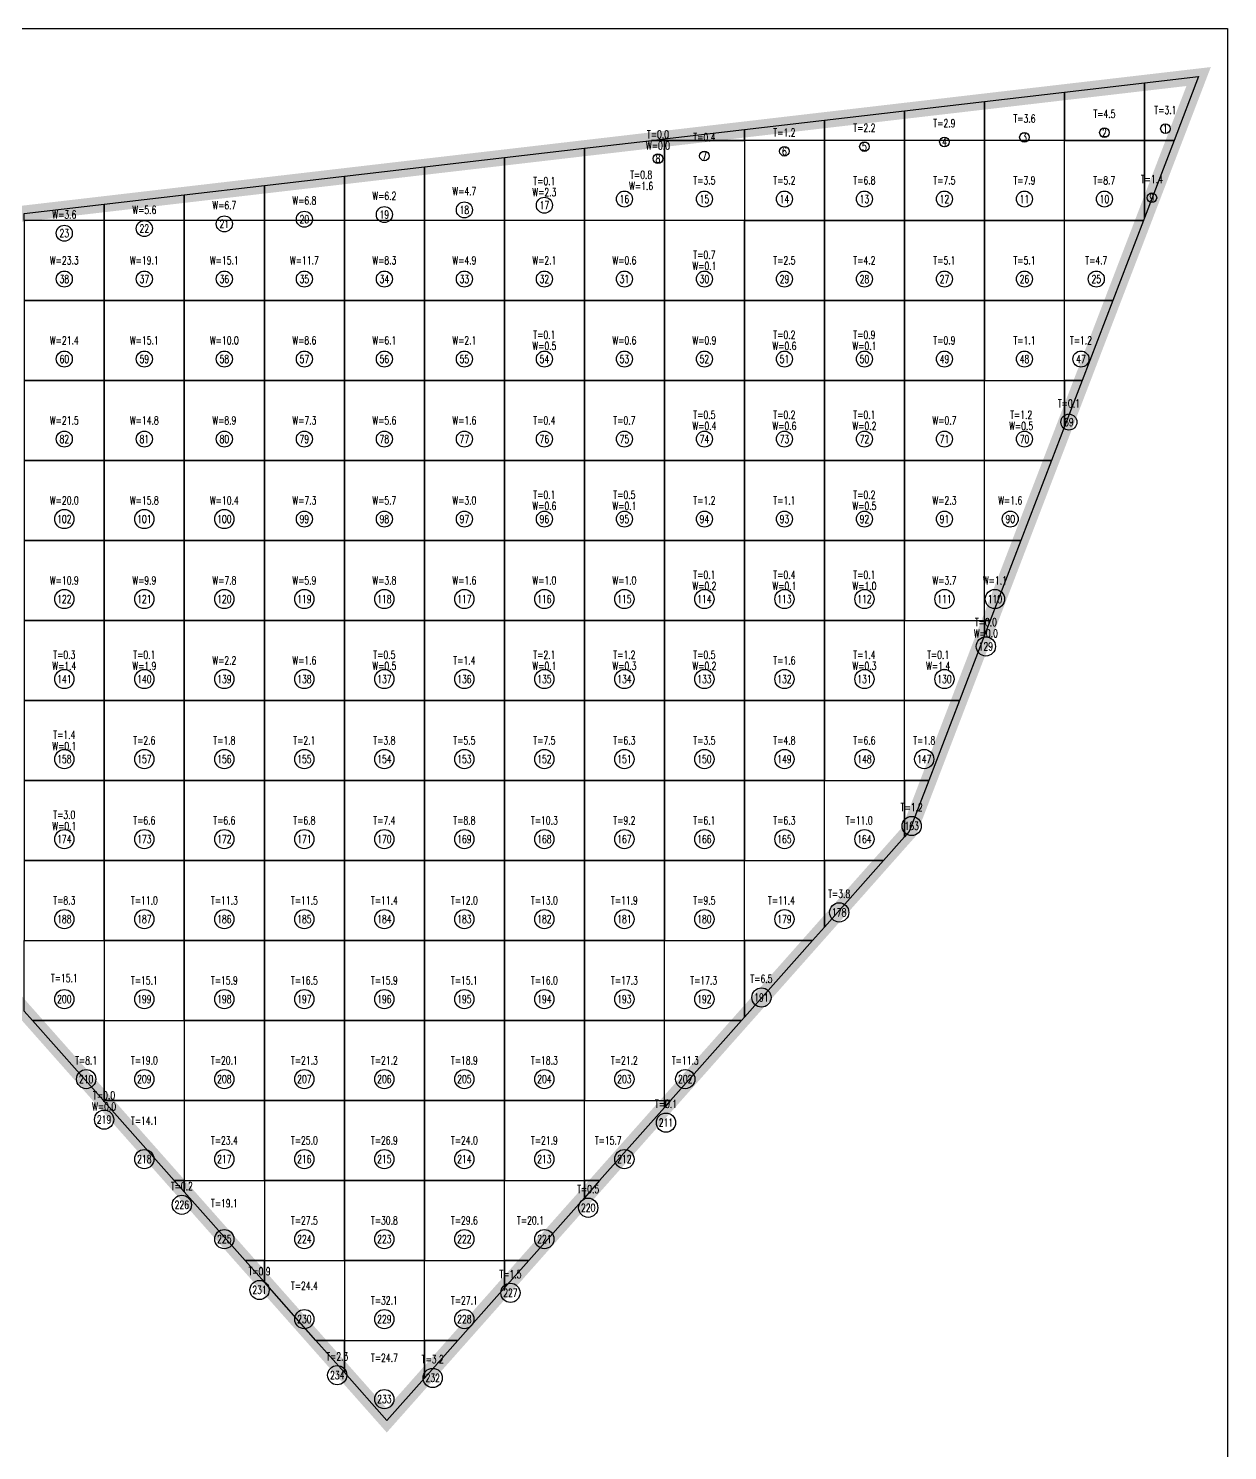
# Model space of a CAD drawing. Extents: x 4283 to 40403, y 1134 to 1764.
# Drawn here: x 16170.2 to 16253.5, y 1575.3 to 1674.1 of the extents above; entities that cross this region are included whole.
import ezdxf
from ezdxf.enums import TextEntityAlignment as Align

# ---------------------------------------------------------------- set-up
doc = ezdxf.new("R2010")
doc.units = 0
for name, color, linetype in [('tdz_18-1方格网', 2, 'Continuous'), ('tdz_18-1方格网计算', 7, 'Continuous'), ('tdz_土方计算图', 7, 'Continuous'), ('tdz_格田', 6, 'Continuous')]:
    doc.layers.add(name, color=color, linetype=linetype)
doc.styles.add('GLandNum', font='txt_____.ttf', dxfattribs={"width": 0.7, "height": 0.5})

msp = doc.modelspace()

# ---------------------------------------------------------------- linework, layer by layer
at = {"layer": 'tdz_18-1方格网', "linetype": 'Continuous'}
for points in [[(16247.691, 1670.313, 3776.831), (16247.691, 1666.322, 3776.729), (16242.135, 1666.322, 3776.999), (16242.135, 1669.665, 3777.074)], [(16249.753, 1666.322, 3776.667), (16247.691, 1666.322, 3776.729), (16247.691, 1670.313, 3776.831), (16251.451, 1670.752, 3776.667)], [(16236.58, 1669.018, 3777.318), (16236.58, 1666.322, 3777.329), (16231.024, 1666.322, 3777.584), (16231.024, 1668.37, 3777.561)], [(16242.135, 1669.665, 3777.074), (16242.135, 1666.322, 3776.999), (16236.58, 1666.322, 3777.329), (16236.58, 1669.018, 3777.318)], [(16231.024, 1668.37, 3777.561), (16231.024, 1666.322, 3777.584), (16225.469, 1666.322, 3777.852), (16225.469, 1667.722, 3777.834)], [(16219.913, 1667.074, 3778.193), (16219.913, 1666.322, 3778.203), (16214.358, 1666.322, 3778.554), (16214.358, 1666.426, 3778.553)], [(16225.469, 1667.722, 3777.834), (16225.469, 1666.322, 3777.852), (16219.913, 1666.322, 3778.203), (16219.913, 1667.074, 3778.193)], [(16213.466, 1666.322, 3778.611), (16214.358, 1666.322, 3778.554), (16214.358, 1660.766, 3778.6), (16208.802, 1660.766, 3778.974), (16208.802, 1665.778, 3778.912)], [(16214.358, 1666.426, 3778.553), (16214.358, 1666.322, 3778.554), (16213.466, 1666.322, 3778.611)], [(16214.358, 1660.766, 3778.6), (16214.358, 1666.322, 3778.554), (16219.913, 1666.322, 3778.203), (16219.913, 1660.766, 3778.232)], [(16219.913, 1666.322, 3778.203), (16219.913, 1660.766, 3778.232), (16225.469, 1660.766, 3777.892), (16225.469, 1666.322, 3777.852)], [(16225.469, 1666.322, 3777.852), (16225.469, 1660.766, 3777.892), (16231.024, 1660.766, 3777.481), (16231.024, 1666.322, 3777.584)], [(16231.024, 1666.322, 3777.584), (16231.024, 1660.766, 3777.481), (16236.58, 1660.766, 3777.196), (16236.58, 1666.322, 3777.329)], [(16236.58, 1666.322, 3777.329), (16236.58, 1660.766, 3777.196), (16242.135, 1660.766, 3776.902), (16242.135, 1666.322, 3776.999)], [(16247.622, 1660.766, 3776.667), (16242.135, 1660.766, 3776.902), (16242.135, 1666.322, 3776.999), (16247.691, 1666.322, 3776.729), (16247.691, 1660.945, 3776.667)], [(16247.691, 1666.322, 3776.729), (16249.753, 1666.322, 3776.667), (16247.691, 1660.945, 3776.667)], [(16203.247, 1665.13, 3779.371), (16203.247, 1660.766, 3779.384), (16197.691, 1660.766, 3779.819), (16197.691, 1664.482, 3779.807)], [(16208.802, 1665.778, 3778.912), (16208.802, 1660.766, 3778.974), (16203.247, 1660.766, 3779.384), (16203.247, 1665.13, 3779.371)], [(16197.691, 1664.482, 3779.807), (16197.691, 1660.766, 3779.819), (16192.135, 1660.766, 3780.252), (16192.135, 1663.834, 3780.242)], [(16186.58, 1663.186, 3780.678), (16186.58, 1660.766, 3780.686), (16181.024, 1660.766, 3781.136), (16181.024, 1662.539, 3781.148)], [(16192.135, 1663.834, 3780.242), (16192.135, 1660.766, 3780.252), (16186.58, 1660.766, 3780.686), (16186.58, 1663.186, 3780.678)], [(16181.024, 1662.539, 3781.148), (16181.024, 1660.766, 3781.136), (16175.469, 1660.766, 3781.576), (16175.469, 1661.891, 3781.583)], [(16175.469, 1661.891, 3781.583), (16175.469, 1660.766, 3781.576), (16169.913, 1660.766, 3782.016), (16169.913, 1661.243, 3782.019)], [(16169.913, 1660.766, 3782.016), (16169.913, 1655.211, 3781.803), (16175.469, 1655.211, 3781.348), (16175.469, 1660.766, 3781.576)], [(16175.469, 1660.766, 3781.576), (16175.469, 1655.211, 3781.348), (16181.024, 1655.211, 3780.833), (16181.024, 1660.766, 3781.136)], [(16181.024, 1660.766, 3781.136), (16181.024, 1655.211, 3780.833), (16186.58, 1655.211, 3780.428), (16186.58, 1660.766, 3780.686)], [(16186.58, 1660.766, 3780.686), (16186.58, 1655.211, 3780.428), (16192.135, 1655.211, 3780.02), (16192.135, 1660.766, 3780.252)], [(16192.135, 1660.766, 3780.252), (16192.135, 1655.211, 3780.02), (16197.691, 1655.211, 3779.596), (16197.691, 1660.766, 3779.819)], [(16197.691, 1660.766, 3779.819), (16197.691, 1655.211, 3779.596), (16203.247, 1655.211, 3779.183), (16203.247, 1660.766, 3779.384)], [(16203.247, 1660.766, 3779.384), (16203.247, 1655.211, 3779.183), (16208.802, 1655.211, 3778.86), (16208.802, 1660.766, 3778.974)], [(16208.802, 1660.766, 3778.974), (16208.802, 1655.211, 3778.86), (16214.358, 1655.211, 3778.604), (16214.358, 1660.766, 3778.6)], [(16214.358, 1660.766, 3778.6), (16214.358, 1655.211, 3778.604), (16219.913, 1655.211, 3778.259), (16219.913, 1660.766, 3778.232)], [(16219.913, 1660.766, 3778.232), (16219.913, 1655.211, 3778.259), (16225.469, 1655.211, 3777.918), (16225.469, 1660.766, 3777.892)], [(16225.469, 1660.766, 3777.892), (16225.469, 1655.211, 3777.918), (16231.024, 1655.211, 3777.604), (16231.024, 1660.766, 3777.481)], [(16231.024, 1660.766, 3777.481), (16231.024, 1655.211, 3777.604), (16236.58, 1655.211, 3777.368), (16236.58, 1660.766, 3777.196)], [(16236.58, 1660.766, 3777.196), (16236.58, 1655.211, 3777.368), (16242.135, 1655.211, 3777.092), (16242.135, 1660.766, 3776.902)], [(16242.135, 1660.766, 3776.902), (16247.622, 1660.766, 3776.667), (16245.492, 1655.211, 3776.772), (16242.135, 1655.211, 3777.092)], [(16169.913, 1655.211, 3781.803), (16169.913, 1649.655, 3781.65), (16175.469, 1649.655, 3781.223), (16175.469, 1655.211, 3781.348)], [(16175.469, 1655.211, 3781.348), (16175.469, 1649.655, 3781.223), (16181.024, 1649.655, 3780.41), (16181.024, 1655.211, 3780.833)], [(16181.024, 1655.211, 3780.833), (16181.024, 1649.655, 3780.41), (16186.58, 1649.655, 3780.144), (16186.58, 1655.211, 3780.428)], [(16186.58, 1655.211, 3780.428), (16186.58, 1649.655, 3780.144), (16192.135, 1649.655, 3779.877), (16192.135, 1655.211, 3780.02)], [(16192.135, 1655.211, 3780.02), (16192.135, 1649.655, 3779.877), (16197.691, 1649.655, 3779.437), (16197.691, 1655.211, 3779.596)], [(16197.691, 1655.211, 3779.596), (16197.691, 1649.655, 3779.437), (16203.247, 1649.655, 3778.973), (16203.247, 1655.211, 3779.183)], [(16203.247, 1655.211, 3779.183), (16203.247, 1649.655, 3778.973), (16208.802, 1649.655, 3778.71), (16208.802, 1655.211, 3778.86)], [(16208.802, 1655.211, 3778.86), (16208.802, 1649.655, 3778.71), (16214.358, 1649.655, 3778.498), (16214.358, 1655.211, 3778.604)], [(16214.358, 1655.211, 3778.604), (16214.358, 1649.655, 3778.498), (16219.913, 1649.655, 3778.286), (16219.913, 1655.211, 3778.259)], [(16219.913, 1655.211, 3778.259), (16219.913, 1649.655, 3778.286), (16225.469, 1649.655, 3777.966), (16225.469, 1655.211, 3777.918)], [(16225.469, 1655.211, 3777.918), (16225.469, 1649.655, 3777.966), (16231.024, 1649.655, 3777.617), (16231.024, 1655.211, 3777.604)], [(16231.024, 1655.211, 3777.604), (16231.024, 1649.655, 3777.617), (16236.58, 1649.655, 3777.394), (16236.58, 1655.211, 3777.368)], [(16236.58, 1655.211, 3777.368), (16236.58, 1649.655, 3777.394), (16242.135, 1649.655, 3777.003), (16242.135, 1655.211, 3777.092)], [(16242.135, 1655.211, 3777.092), (16245.492, 1655.211, 3776.772), (16243.362, 1649.655, 3776.908), (16242.135, 1649.655, 3777.003)], [(16169.913, 1649.655, 3781.65), (16169.913, 1644.1, 3781.668), (16175.469, 1644.1, 3781.137), (16175.469, 1649.655, 3781.223)], [(16175.469, 1649.655, 3781.223), (16175.469, 1644.1, 3781.137), (16181.024, 1644.1, 3780.61), (16181.024, 1649.655, 3780.41)], [(16181.024, 1649.655, 3780.41), (16181.024, 1644.1, 3780.61), (16186.58, 1644.1, 3780.087), (16186.58, 1649.655, 3780.144)], [(16186.58, 1649.655, 3780.144), (16186.58, 1644.1, 3780.087), (16192.135, 1644.1, 3779.752), (16192.135, 1649.655, 3779.877)], [(16192.135, 1649.655, 3779.877), (16192.135, 1644.1, 3779.752), (16197.691, 1644.1, 3779.401), (16197.691, 1649.655, 3779.437)], [(16197.691, 1649.655, 3779.437), (16197.691, 1644.1, 3779.401), (16203.247, 1644.1, 3778.922), (16203.247, 1649.655, 3778.973)], [(16203.247, 1649.655, 3778.973), (16203.247, 1644.1, 3778.922), (16208.802, 1644.1, 3778.586), (16208.802, 1649.655, 3778.71)], [(16208.802, 1649.655, 3778.71), (16208.802, 1644.1, 3778.586), (16214.358, 1644.1, 3778.263), (16214.358, 1649.655, 3778.498)], [(16214.358, 1649.655, 3778.498), (16214.358, 1644.1, 3778.263), (16219.913, 1644.1, 3778.022), (16219.913, 1649.655, 3778.286)], [(16219.913, 1649.655, 3778.286), (16219.913, 1644.1, 3778.022), (16225.469, 1644.1, 3777.797), (16225.469, 1649.655, 3777.966)], [(16225.469, 1649.655, 3777.966), (16225.469, 1644.1, 3777.797), (16231.024, 1644.1, 3777.579), (16231.024, 1649.655, 3777.617)], [(16231.024, 1649.655, 3777.617), (16231.024, 1644.1, 3777.579), (16236.58, 1644.1, 3777.371), (16236.58, 1649.655, 3777.394)], [(16241.231, 1644.1, 3777.042), (16236.58, 1644.1, 3777.371), (16236.58, 1649.655, 3777.394), (16242.135, 1649.655, 3777.003), (16242.135, 1646.458, 3776.984)], [(16242.135, 1649.655, 3777.003), (16243.362, 1649.655, 3776.908), (16242.135, 1646.458, 3776.984)], [(16169.913, 1644.1, 3781.668), (16169.913, 1638.544, 3781.252), (16175.469, 1638.544, 3780.981), (16175.469, 1644.1, 3781.137)], [(16175.469, 1644.1, 3781.137), (16175.469, 1638.544, 3780.981), (16181.024, 1638.544, 3780.46), (16181.024, 1644.1, 3780.61)], [(16181.024, 1644.1, 3780.61), (16181.024, 1638.544, 3780.46), (16186.58, 1638.544, 3779.982), (16186.58, 1644.1, 3780.087)], [(16186.58, 1644.1, 3780.087), (16186.58, 1638.544, 3779.982), (16192.135, 1638.544, 3779.666), (16192.135, 1644.1, 3779.752)], [(16192.135, 1644.1, 3779.752), (16192.135, 1638.544, 3779.666), (16197.691, 1638.544, 3779.3), (16197.691, 1644.1, 3779.401)], [(16197.691, 1644.1, 3779.401), (16197.691, 1638.544, 3779.3), (16203.247, 1638.544, 3778.926), (16203.247, 1644.1, 3778.922)], [(16203.247, 1644.1, 3778.922), (16203.247, 1638.544, 3778.926), (16208.802, 1638.544, 3778.591), (16208.802, 1644.1, 3778.586)], [(16208.802, 1644.1, 3778.586), (16208.802, 1638.544, 3778.591), (16214.358, 1638.544, 3778.271), (16214.358, 1644.1, 3778.263)], [(16214.358, 1644.1, 3778.263), (16214.358, 1638.544, 3778.271), (16219.913, 1638.544, 3777.953), (16219.913, 1644.1, 3778.022)], [(16219.913, 1644.1, 3778.022), (16219.913, 1638.544, 3777.953), (16225.469, 1638.544, 3777.661), (16225.469, 1644.1, 3777.797)], [(16225.469, 1644.1, 3777.797), (16225.469, 1638.544, 3777.661), (16231.024, 1638.544, 3777.556), (16231.024, 1644.1, 3777.579)], [(16231.024, 1644.1, 3777.579), (16231.024, 1638.544, 3777.556), (16236.58, 1638.544, 3777.349), (16236.58, 1644.1, 3777.371)], [(16236.58, 1644.1, 3777.371), (16241.231, 1644.1, 3777.042), (16239.101, 1638.544, 3777.177), (16236.58, 1638.544, 3777.349)], [(16169.913, 1638.544, 3781.252), (16169.913, 1632.989, 3780.533), (16175.469, 1632.989, 3780.279), (16175.469, 1638.544, 3780.981)], [(16175.469, 1638.544, 3780.981), (16175.469, 1632.989, 3780.279), (16181.024, 1632.989, 3780.047), (16181.024, 1638.544, 3780.46)], [(16181.024, 1638.544, 3780.46), (16181.024, 1632.989, 3780.047), (16186.58, 1632.989, 3779.814), (16186.58, 1638.544, 3779.982)], [(16186.58, 1638.544, 3779.982), (16186.58, 1632.989, 3779.814), (16192.135, 1632.989, 3779.407), (16192.135, 1638.544, 3779.666)], [(16192.135, 1638.544, 3779.666), (16192.135, 1632.989, 3779.407), (16197.691, 1632.989, 3779.041), (16197.691, 1638.544, 3779.3)], [(16197.691, 1638.544, 3779.3), (16197.691, 1632.989, 3779.041), (16203.247, 1632.989, 3778.714), (16203.247, 1638.544, 3778.926)], [(16203.247, 1638.544, 3778.926), (16203.247, 1632.989, 3778.714), (16208.802, 1632.989, 3778.53), (16208.802, 1638.544, 3778.591)], [(16208.802, 1638.544, 3778.591), (16208.802, 1632.989, 3778.53), (16214.358, 1632.989, 3778.231), (16214.358, 1638.544, 3778.271)], [(16214.358, 1638.544, 3778.271), (16214.358, 1632.989, 3778.231), (16219.913, 1632.989, 3777.932), (16219.913, 1638.544, 3777.953)], [(16219.913, 1638.544, 3777.953), (16219.913, 1632.989, 3777.932), (16225.469, 1632.989, 3777.644), (16225.469, 1638.544, 3777.661)], [(16225.469, 1638.544, 3777.661), (16225.469, 1632.989, 3777.644), (16231.024, 1632.989, 3777.506), (16231.024, 1638.544, 3777.556)], [(16231.024, 1638.544, 3777.556), (16231.024, 1632.989, 3777.506), (16236.58, 1632.989, 3777.314), (16236.58, 1638.544, 3777.349)], [(16236.58, 1638.544, 3777.349), (16239.101, 1638.544, 3777.177), (16236.97, 1632.989, 3777.312), (16236.58, 1632.989, 3777.314)], [(16169.913, 1632.989, 3780.533), (16169.913, 1627.433, 3780.172), (16175.469, 1627.433, 3779.941), (16175.469, 1632.989, 3780.279)], [(16175.469, 1632.989, 3780.279), (16175.469, 1627.433, 3779.941), (16181.024, 1627.433, 3779.704), (16181.024, 1632.989, 3780.047)], [(16181.024, 1632.989, 3780.047), (16181.024, 1627.433, 3779.704), (16186.58, 1627.433, 3779.463), (16186.58, 1632.989, 3779.814)], [(16186.58, 1632.989, 3779.814), (16186.58, 1627.433, 3779.463), (16192.135, 1627.433, 3779.128), (16192.135, 1632.989, 3779.407)], [(16192.135, 1632.989, 3779.407), (16192.135, 1627.433, 3779.128), (16197.691, 1627.433, 3778.778), (16197.691, 1632.989, 3779.041)], [(16197.691, 1632.989, 3779.041), (16197.691, 1627.433, 3778.778), (16203.247, 1627.433, 3778.418), (16203.247, 1632.989, 3778.714)], [(16203.247, 1632.989, 3778.714), (16203.247, 1627.433, 3778.418), (16208.802, 1627.433, 3778.077), (16208.802, 1632.989, 3778.53)], [(16208.802, 1632.989, 3778.53), (16208.802, 1627.433, 3778.077), (16214.358, 1627.433, 3778.032), (16214.358, 1632.989, 3778.231)], [(16214.358, 1632.989, 3778.231), (16214.358, 1627.433, 3778.032), (16219.913, 1627.433, 3777.714), (16219.913, 1632.989, 3777.932)], [(16219.913, 1632.989, 3777.932), (16219.913, 1627.433, 3777.714), (16225.469, 1627.433, 3777.314), (16225.469, 1632.989, 3777.644)], [(16225.469, 1632.989, 3777.644), (16225.469, 1627.433, 3777.314), (16231.024, 1627.433, 3777.143), (16231.024, 1632.989, 3777.506)], [(16234.84, 1627.433, 3777.151), (16231.024, 1627.433, 3777.143), (16231.024, 1632.989, 3777.506), (16236.58, 1632.989, 3777.314), (16236.58, 1631.97, 3777.337)], [(16236.58, 1632.989, 3777.314), (16236.97, 1632.989, 3777.312), (16236.58, 1631.97, 3777.337)], [(16169.913, 1627.433, 3780.172), (16169.913, 1621.877, 3780.289), (16175.469, 1621.877, 3779.72), (16175.469, 1627.433, 3779.941)], [(16175.469, 1627.433, 3779.941), (16175.469, 1621.877, 3779.72), (16181.024, 1621.877, 3779.449), (16181.024, 1627.433, 3779.704)], [(16181.024, 1627.433, 3779.704), (16181.024, 1621.877, 3779.449), (16186.58, 1621.877, 3779.174), (16186.58, 1627.433, 3779.463)], [(16186.58, 1627.433, 3779.463), (16186.58, 1621.877, 3779.174), (16192.135, 1621.877, 3778.863), (16192.135, 1627.433, 3779.128)], [(16192.135, 1627.433, 3779.128), (16192.135, 1621.877, 3778.863), (16197.691, 1621.877, 3778.542), (16197.691, 1627.433, 3778.778)], [(16197.691, 1627.433, 3778.778), (16197.691, 1621.877, 3778.542), (16203.247, 1621.877, 3778.173), (16203.247, 1627.433, 3778.418)], [(16203.247, 1627.433, 3778.418), (16203.247, 1621.877, 3778.173), (16208.802, 1621.877, 3777.804), (16208.802, 1627.433, 3778.077)], [(16208.802, 1627.433, 3778.077), (16208.802, 1621.877, 3777.804), (16214.358, 1621.877, 3777.681), (16214.358, 1627.433, 3778.032)], [(16214.358, 1627.433, 3778.032), (16214.358, 1621.877, 3777.681), (16219.913, 1621.877, 3777.553), (16219.913, 1627.433, 3777.714)], [(16219.913, 1627.433, 3777.714), (16219.913, 1621.877, 3777.553), (16225.469, 1621.877, 3777.082), (16225.469, 1627.433, 3777.314)], [(16225.469, 1627.433, 3777.314), (16225.469, 1621.877, 3777.082), (16231.024, 1621.877, 3776.714), (16231.024, 1627.433, 3777.143)], [(16231.024, 1627.433, 3777.143), (16234.84, 1627.433, 3777.151), (16232.71, 1621.877, 3776.794), (16231.024, 1621.877, 3776.714)], [(16169.913, 1621.877, 3780.289), (16169.913, 1616.322, 3779.943), (16175.469, 1616.322, 3779.42), (16175.469, 1621.877, 3779.72)], [(16175.469, 1621.877, 3779.72), (16175.469, 1616.322, 3779.42), (16181.024, 1616.322, 3779.143), (16181.024, 1621.877, 3779.449)], [(16181.024, 1621.877, 3779.449), (16181.024, 1616.322, 3779.143), (16186.58, 1616.322, 3778.871), (16186.58, 1621.877, 3779.174)], [(16186.58, 1621.877, 3779.174), (16186.58, 1616.322, 3778.871), (16192.135, 1616.322, 3778.599), (16192.135, 1621.877, 3778.863)], [(16192.135, 1621.877, 3778.863), (16192.135, 1616.322, 3778.599), (16197.691, 1616.322, 3778.306), (16197.691, 1621.877, 3778.542)], [(16197.691, 1621.877, 3778.542), (16197.691, 1616.322, 3778.306), (16203.247, 1616.322, 3777.939), (16203.247, 1621.877, 3778.173)], [(16203.247, 1621.877, 3778.173), (16203.247, 1616.322, 3777.939), (16208.802, 1616.322, 3777.689), (16208.802, 1621.877, 3777.804)], [(16208.802, 1621.877, 3777.804), (16208.802, 1616.322, 3777.689), (16214.358, 1616.322, 3777.53), (16214.358, 1621.877, 3777.681)], [(16214.358, 1621.877, 3777.681), (16214.358, 1616.322, 3777.53), (16219.913, 1616.322, 3777.396), (16219.913, 1621.877, 3777.553)], [(16219.913, 1621.877, 3777.553), (16219.913, 1616.322, 3777.396), (16225.469, 1616.322, 3776.993), (16225.469, 1621.877, 3777.082)], [(16229.572, 1616.322, 3776.567), (16225.469, 1616.322, 3776.993), (16225.469, 1621.877, 3777.082), (16231.024, 1621.877, 3776.714), (16231.024, 1617.959, 3776.567)], [(16231.024, 1621.877, 3776.714), (16232.71, 1621.877, 3776.794), (16231.347, 1618.323, 3776.567), (16231.024, 1617.959, 3776.567)], [(16169.913, 1616.322, 3779.943), (16169.913, 1610.766, 3779.633), (16175.469, 1610.766, 3779.158), (16175.469, 1616.322, 3779.42)], [(16175.469, 1616.322, 3779.42), (16175.469, 1610.766, 3779.158), (16181.024, 1610.766, 3778.854), (16181.024, 1616.322, 3779.143)], [(16181.024, 1616.322, 3779.143), (16181.024, 1610.766, 3778.854), (16186.58, 1610.766, 3778.553), (16186.58, 1616.322, 3778.871)], [(16186.58, 1616.322, 3778.871), (16186.58, 1610.766, 3778.553), (16192.135, 1610.766, 3778.271), (16192.135, 1616.322, 3778.599)], [(16192.135, 1616.322, 3778.599), (16192.135, 1610.766, 3778.271), (16197.691, 1610.766, 3778.044), (16197.691, 1616.322, 3778.306)], [(16197.691, 1616.322, 3778.306), (16197.691, 1610.766, 3778.044), (16203.247, 1610.766, 3777.723), (16203.247, 1616.322, 3777.939)], [(16203.247, 1616.322, 3777.939), (16203.247, 1610.766, 3777.723), (16208.802, 1610.766, 3777.397), (16208.802, 1616.322, 3777.689)], [(16208.802, 1616.322, 3777.689), (16208.802, 1610.766, 3777.397), (16214.358, 1610.766, 3777.229), (16214.358, 1616.322, 3777.53)], [(16214.358, 1616.322, 3777.53), (16214.358, 1610.766, 3777.229), (16219.913, 1610.766, 3777.026), (16219.913, 1616.322, 3777.396)], [(16224.645, 1610.766, 3776.567), (16219.913, 1610.766, 3777.026), (16219.913, 1616.322, 3777.396), (16225.469, 1616.322, 3776.993), (16225.469, 1611.695, 3776.567)], [(16225.469, 1616.322, 3776.993), (16229.572, 1616.322, 3776.567), (16225.469, 1611.695, 3776.567)], [(16169.913, 1605.86, 3779.24), (16169.913, 1610.766, 3779.633), (16175.469, 1610.766, 3779.158), (16175.469, 1605.211, 3778.883), (16170.488, 1605.211, 3779.169)], [(16175.469, 1610.766, 3779.158), (16175.469, 1605.211, 3778.883), (16181.024, 1605.211, 3778.589), (16181.024, 1610.766, 3778.854)], [(16181.024, 1610.766, 3778.854), (16181.024, 1605.211, 3778.589), (16186.58, 1605.211, 3778.246), (16186.58, 1610.766, 3778.553)], [(16186.58, 1610.766, 3778.553), (16186.58, 1605.211, 3778.246), (16192.135, 1605.211, 3777.96), (16192.135, 1610.766, 3778.271)], [(16192.135, 1610.766, 3778.271), (16192.135, 1605.211, 3777.96), (16197.691, 1605.211, 3777.769), (16197.691, 1610.766, 3778.044)], [(16197.691, 1610.766, 3778.044), (16197.691, 1605.211, 3777.769), (16203.247, 1605.211, 3777.566), (16203.247, 1610.766, 3777.723)], [(16203.247, 1610.766, 3777.723), (16203.247, 1605.211, 3777.566), (16208.802, 1605.211, 3777.164), (16208.802, 1610.766, 3777.397)], [(16208.802, 1610.766, 3777.397), (16208.802, 1605.211, 3777.164), (16214.358, 1605.211, 3776.737), (16214.358, 1610.766, 3777.229)], [(16219.718, 1605.211, 3776.567), (16214.358, 1605.211, 3776.737), (16214.358, 1610.766, 3777.229), (16219.913, 1610.766, 3777.026), (16219.913, 1605.431, 3776.567)], [(16219.913, 1610.766, 3777.026), (16224.645, 1610.766, 3776.567), (16219.913, 1605.431, 3776.567)], [(16170.488, 1605.211, 3779.169), (16175.469, 1605.211, 3778.883), (16175.469, 1599.655, 3778.614), (16175.407, 1599.655, 3778.617)], [(16175.469, 1599.655, 3778.614), (16175.469, 1605.211, 3778.883), (16181.024, 1605.211, 3778.589), (16181.024, 1599.655, 3778.323)], [(16181.024, 1605.211, 3778.589), (16181.024, 1599.655, 3778.323), (16186.58, 1599.655, 3777.961), (16186.58, 1605.211, 3778.246)], [(16186.58, 1605.211, 3778.246), (16186.58, 1599.655, 3777.961), (16192.135, 1599.655, 3777.654), (16192.135, 1605.211, 3777.96)], [(16192.135, 1605.211, 3777.96), (16192.135, 1599.655, 3777.654), (16197.691, 1599.655, 3777.352), (16197.691, 1605.211, 3777.769)], [(16197.691, 1605.211, 3777.769), (16197.691, 1599.655, 3777.352), (16203.247, 1599.655, 3777.369), (16203.247, 1605.211, 3777.566)], [(16203.247, 1605.211, 3777.566), (16203.247, 1599.655, 3777.369), (16208.802, 1599.655, 3776.972), (16208.802, 1605.211, 3777.164)], [(16208.802, 1605.211, 3777.164), (16208.802, 1599.655, 3776.972), (16214.358, 1599.655, 3776.58), (16214.358, 1605.211, 3776.737)], [(16214.358, 1605.211, 3776.737), (16219.718, 1605.211, 3776.567), (16214.79, 1599.655, 3776.579), (16214.358, 1599.655, 3776.58)], [(16175.407, 1599.655, 3778.617), (16175.469, 1599.655, 3778.614), (16175.469, 1599.585, 3778.611)], [(16175.469, 1599.585, 3778.611), (16175.469, 1599.655, 3778.614), (16181.024, 1599.655, 3778.323), (16181.024, 1594.1, 3778.101), (16180.325, 1594.1, 3778.13)], [(16181.024, 1599.655, 3778.323), (16181.024, 1594.1, 3778.101), (16186.58, 1594.1, 3777.773), (16186.58, 1599.655, 3777.961)], [(16186.58, 1599.655, 3777.961), (16186.58, 1594.1, 3777.773), (16192.135, 1594.1, 3777.393), (16192.135, 1599.655, 3777.654)], [(16192.135, 1599.655, 3777.654), (16192.135, 1594.1, 3777.393), (16197.691, 1594.1, 3776.944), (16197.691, 1599.655, 3777.352)], [(16197.691, 1599.655, 3777.352), (16197.691, 1594.1, 3776.944), (16203.247, 1594.1, 3777.106), (16203.247, 1599.655, 3777.369)], [(16203.247, 1599.655, 3777.369), (16203.247, 1594.1, 3777.106), (16208.802, 1594.1, 3776.602), (16208.802, 1599.655, 3776.972)], [(16209.863, 1594.1, 3776.601), (16208.802, 1594.1, 3776.602), (16208.802, 1599.655, 3776.972), (16214.358, 1599.655, 3776.58), (16214.358, 1599.167, 3776.581)], [(16214.358, 1599.655, 3776.58), (16214.79, 1599.655, 3776.579), (16214.358, 1599.167, 3776.581)], [(16180.325, 1594.1, 3778.13), (16181.024, 1594.1, 3778.101), (16181.024, 1593.31, 3778.06)], [(16181.024, 1593.31, 3778.06), (16181.024, 1594.1, 3778.101), (16186.58, 1594.1, 3777.773), (16186.58, 1588.544, 3777.586), (16185.244, 1588.544, 3777.642)], [(16186.58, 1594.1, 3777.773), (16186.58, 1588.544, 3777.586), (16192.135, 1588.544, 3777.224), (16192.135, 1594.1, 3777.393)], [(16192.135, 1594.1, 3777.393), (16192.135, 1588.544, 3777.224), (16197.691, 1588.544, 3776.728), (16197.691, 1594.1, 3776.944)], [(16197.691, 1594.1, 3776.944), (16197.691, 1588.544, 3776.728), (16203.247, 1588.544, 3776.631), (16203.247, 1594.1, 3777.106)], [(16204.936, 1588.544, 3776.622), (16203.247, 1588.544, 3776.631), (16203.247, 1594.1, 3777.106), (16208.802, 1594.1, 3776.602), (16208.802, 1592.903, 3776.606)], [(16208.802, 1594.1, 3776.602), (16209.863, 1594.1, 3776.601), (16208.802, 1592.903, 3776.606)], [(16185.244, 1588.544, 3777.642), (16186.58, 1588.544, 3777.586), (16186.58, 1587.035, 3777.51)], [(16186.58, 1587.035, 3777.51), (16186.58, 1588.544, 3777.586), (16192.135, 1588.544, 3777.224), (16192.135, 1582.989, 3777.043), (16190.163, 1582.989, 3777.154)], [(16192.135, 1588.544, 3777.224), (16192.135, 1582.989, 3777.043), (16197.691, 1582.989, 3776.693), (16197.691, 1588.544, 3776.728)], [(16200.009, 1582.989, 3776.644), (16197.691, 1582.989, 3776.693), (16197.691, 1588.544, 3776.728), (16203.247, 1588.544, 3776.631), (16203.247, 1586.639, 3776.63)], [(16203.247, 1588.544, 3776.631), (16204.936, 1588.544, 3776.622), (16203.247, 1586.639, 3776.63)], [(16190.163, 1582.989, 3777.154), (16192.135, 1582.989, 3777.043), (16192.135, 1580.76, 3776.959)], [(16192.135, 1580.76, 3776.959), (16192.135, 1582.989, 3777.043), (16197.691, 1582.989, 3776.693), (16197.691, 1580.375, 3776.656), (16195.081, 1577.433, 3776.667)], [(16197.691, 1582.989, 3776.693), (16200.009, 1582.989, 3776.644), (16197.691, 1580.375, 3776.656)]]:
    msp.add_polyline3d(points, close=True, dxfattribs=at)
at = {"layer": 'tdz_18-1方格网计算', "color": 7, "linetype": 'Continuous'}
for centre, radius in [((16244.913, 1666.859), 0.333), ((16249.146, 1667.131), 0.333), ((16222.691, 1665.564), 0.333), ((16228.247, 1665.888), 0.333), ((16233.802, 1666.211), 0.333), ((16239.358, 1666.535), 0.333), ((16213.912, 1665.052), 0.333), ((16217.135, 1665.24), 0.333), ((16200.469, 1661.49), 0.556), ((16206.024, 1661.814), 0.556), ((16211.58, 1662.248), 0.556), ((16217.135, 1662.248), 0.556), ((16222.691, 1662.248), 0.556), ((16228.247, 1662.248), 0.556), ((16233.802, 1662.248), 0.556), ((16239.358, 1662.248), 0.556), ((16244.913, 1662.248), 0.556), ((16248.206, 1662.337), 0.333), ((16183.802, 1660.518), 0.556), ((16189.358, 1660.842), 0.556), ((16194.913, 1661.166), 0.556), ((16172.691, 1659.87), 0.556), ((16178.247, 1660.194), 0.556), ((16172.691, 1656.692), 0.556), ((16178.247, 1656.692), 0.556), ((16183.802, 1656.692), 0.556), ((16189.358, 1656.692), 0.556), ((16194.913, 1656.692), 0.556), ((16200.469, 1656.692), 0.556), ((16206.024, 1656.692), 0.556), ((16211.58, 1656.692), 0.556), ((16217.135, 1656.692), 0.556), ((16222.691, 1656.692), 0.556), ((16228.247, 1656.692), 0.556), ((16233.802, 1656.692), 0.556), ((16239.358, 1656.692), 0.556), ((16244.346, 1656.692), 0.556), ((16172.691, 1651.137), 0.556), ((16178.247, 1651.137), 0.556), ((16183.802, 1651.137), 0.556), ((16189.358, 1651.137), 0.556), ((16194.913, 1651.137), 0.556), ((16200.469, 1651.137), 0.556), ((16206.024, 1651.137), 0.556), ((16211.58, 1651.137), 0.556), ((16217.135, 1651.137), 0.556), ((16222.691, 1651.137), 0.556), ((16228.247, 1651.137), 0.556), ((16233.802, 1651.137), 0.556), ((16239.358, 1651.137), 0.556), ((16243.281, 1651.137), 0.556), ((16242.442, 1646.76), 0.556), ((16172.691, 1645.581), 0.556), ((16178.247, 1645.581), 0.556), ((16183.802, 1645.581), 0.556), ((16189.358, 1645.581), 0.556), ((16194.913, 1645.581), 0.556), ((16200.469, 1645.581), 0.556), ((16206.024, 1645.581), 0.556), ((16211.58, 1645.581), 0.556), ((16217.135, 1645.581), 0.556), ((16222.691, 1645.581), 0.556), ((16228.247, 1645.581), 0.556), ((16233.802, 1645.581), 0.556), ((16239.358, 1645.581), 0.556), ((16172.691, 1640.026), 0.667), ((16178.247, 1640.026), 0.667), ((16183.802, 1640.026), 0.667), ((16189.358, 1640.026), 0.556), ((16194.913, 1640.026), 0.556), ((16200.469, 1640.026), 0.556), ((16206.024, 1640.026), 0.556), ((16211.58, 1640.026), 0.556), ((16217.135, 1640.026), 0.556), ((16222.691, 1640.026), 0.556), ((16228.247, 1640.026), 0.556), ((16233.802, 1640.026), 0.556), ((16238.373, 1640.026), 0.556), ((16172.691, 1634.47), 0.667), ((16178.247, 1634.47), 0.667), ((16183.802, 1634.47), 0.667), ((16189.358, 1634.47), 0.667), ((16194.913, 1634.47), 0.667), ((16200.469, 1634.47), 0.667), ((16206.024, 1634.47), 0.667), ((16211.58, 1634.47), 0.667), ((16217.135, 1634.47), 0.667), ((16222.691, 1634.47), 0.667), ((16228.247, 1634.47), 0.667), ((16233.802, 1634.47), 0.667), ((16237.308, 1634.47), 0.667), ((16236.678, 1631.183), 0.667), ((16172.691, 1628.915), 0.667), ((16178.247, 1628.915), 0.667), ((16183.802, 1628.915), 0.667), ((16189.358, 1628.915), 0.667), ((16194.913, 1628.915), 0.667), ((16200.469, 1628.915), 0.667), ((16206.024, 1628.915), 0.667), ((16211.58, 1628.915), 0.667), ((16217.135, 1628.915), 0.667), ((16222.691, 1628.915), 0.667), ((16228.247, 1628.915), 0.667), ((16233.802, 1628.915), 0.667), ((16172.691, 1623.359), 0.667), ((16178.247, 1623.359), 0.667), ((16183.802, 1623.359), 0.667), ((16189.358, 1623.359), 0.667), ((16194.913, 1623.359), 0.667), ((16200.469, 1623.359), 0.667), ((16206.024, 1623.359), 0.667), ((16211.58, 1623.359), 0.667), ((16217.135, 1623.359), 0.667), ((16222.691, 1623.359), 0.667), ((16228.247, 1623.359), 0.667), ((16232.4, 1623.359), 0.667), ((16231.526, 1618.713), 0.667), ((16172.691, 1617.803), 0.667), ((16178.247, 1617.803), 0.667), ((16183.802, 1617.803), 0.667), ((16189.358, 1617.803), 0.667), ((16194.913, 1617.803), 0.667), ((16200.469, 1617.803), 0.667), ((16206.024, 1617.803), 0.667), ((16211.58, 1617.803), 0.667), ((16217.135, 1617.803), 0.667), ((16222.691, 1617.803), 0.667), ((16228.247, 1617.803), 0.667), ((16172.691, 1612.248), 0.667), ((16178.247, 1612.248), 0.667), ((16183.802, 1612.248), 0.667), ((16189.358, 1612.248), 0.667), ((16194.913, 1612.248), 0.667), ((16200.469, 1612.248), 0.667), ((16206.024, 1612.248), 0.667), ((16211.58, 1612.248), 0.667), ((16217.135, 1612.248), 0.667), ((16222.691, 1612.248), 0.667), ((16226.495, 1612.712), 0.667), ((16172.691, 1606.692), 0.667), ((16178.247, 1606.692), 0.667), ((16183.802, 1606.692), 0.667), ((16189.358, 1606.692), 0.667), ((16194.913, 1606.692), 0.667), ((16200.469, 1606.692), 0.667), ((16206.024, 1606.692), 0.667), ((16211.58, 1606.692), 0.667), ((16217.135, 1606.692), 0.667), ((16221.096, 1606.803), 0.667), ((16174.208, 1601.137), 0.667), ((16178.247, 1601.137), 0.667), ((16183.802, 1601.137), 0.667), ((16189.358, 1601.137), 0.667), ((16194.913, 1601.137), 0.667), ((16200.469, 1601.137), 0.667), ((16206.024, 1601.137), 0.667), ((16211.58, 1601.137), 0.667), ((16215.806, 1601.137), 0.667), ((16175.453, 1598.324), 0.667), ((16214.466, 1598.115), 0.667), ((16178.247, 1595.581), 0.667), ((16183.802, 1595.581), 0.667), ((16189.358, 1595.581), 0.667), ((16194.913, 1595.581), 0.667), ((16200.469, 1595.581), 0.667), ((16206.024, 1595.581), 0.667), ((16211.58, 1595.581), 0.667), ((16180.85, 1592.409), 0.667), ((16209.067, 1592.205), 0.667), ((16183.802, 1590.026), 0.667), ((16189.358, 1590.026), 0.667), ((16194.913, 1590.026), 0.667), ((16200.469, 1590.026), 0.667), ((16206.024, 1590.026), 0.667), ((16186.246, 1586.493), 0.667), ((16203.669, 1586.295), 0.667), ((16189.358, 1584.47), 0.667), ((16194.913, 1584.47), 0.667), ((16200.469, 1584.47), 0.667), ((16191.642, 1580.578), 0.667), ((16198.27, 1580.386), 0.667), ((16194.913, 1578.915), 0.667)]:
    msp.add_circle(centre, radius, dxfattribs=at)
at = {"layer": 'tdz_土方计算图', "linetype": 'Continuous'}
for points in [[(16123.46, 1674.092), (16253.46, 1674.092)], [(16253.46, 1674.092), (16253.46, 1514.092)]]:
    msp.add_lwpolyline(points, dxfattribs=at)
at = {"layer": 'tdz_格田', "linetype": 'Continuous', "lineweight": 60, "const_width": 1.111}
msp.add_lwpolyline([(16195.081, 1577.433), (16125.469, 1656.06), (16251.451, 1670.752), (16231.347, 1618.323)], close=True, dxfattribs=at)

# ---------------------------------------------------------------- texts
at = {"layer": 'tdz_18-1方格网计算', "color": 2, "linetype": 'Continuous', "style": 'GLandNum', "width": 0.7}
for s, p in [('T=3.6', (16239.358, 1667.832)), ('T=4.5', (16244.913, 1668.156)), ('T=3.1', (16249.146, 1668.427)), ('T=0.0', (16213.912, 1666.737)), ('T=1.2', (16222.691, 1666.86)), ('T=2.2', (16228.247, 1667.184)), ('T=2.9', (16233.802, 1667.508)), ('T=0.4', (16217.135, 1666.536)), ('T=0.8', (16212.746, 1663.933)), ('T=0.1', (16206.024, 1663.499)), ('T=3.5', (16217.135, 1663.544)), ('T=5.2', (16222.691, 1663.544)), ('T=6.8', (16228.247, 1663.544)), ('T=7.5', (16233.802, 1663.544)), ('T=7.9', (16239.358, 1663.544)), ('T=8.7', (16244.896, 1663.544)), ('T=1.4', (16248.206, 1663.634)), ('T=0.7', (16217.135, 1658.377)), ('T=2.5', (16222.691, 1657.989)), ('T=4.2', (16228.247, 1657.989)), ('T=5.1', (16233.802, 1657.989)), ('T=5.1', (16239.358, 1657.989)), ('T=4.7', (16244.346, 1657.989)), ('T=0.1', (16206.024, 1652.822)), ('T=0.2', (16222.691, 1652.822)), ('T=0.9', (16228.247, 1652.822)), ('T=0.9', (16233.802, 1652.433)), ('T=1.1', (16239.358, 1652.433)), ('T=1.2', (16243.281, 1652.433)), ('T=0.1', (16242.442, 1648.057)), ('T=0.4', (16206.024, 1646.877)), ('T=0.7', (16211.58, 1646.877)), ('T=0.5', (16217.135, 1647.266)), ('T=0.2', (16222.691, 1647.266)), ('T=0.1', (16228.247, 1647.266)), ('T=1.2', (16239.132, 1647.266)), ('T=0.1', (16206.024, 1641.711)), ('T=0.5', (16211.58, 1641.711)), ('T=1.2', (16217.135, 1641.322)), ('T=1.1', (16222.691, 1641.322)), ('T=0.2', (16228.247, 1641.711)), ('T=0.1', (16217.135, 1636.155)), ('T=0.4', (16222.691, 1636.155)), ('T=0.1', (16228.247, 1636.155)), ('T=0.0', (16236.678, 1632.868)), ('T=0.3', (16172.691, 1630.6)), ('T=0.1', (16178.247, 1630.6)), ('T=0.5', (16194.913, 1630.6)), ('T=1.4', (16200.469, 1630.211)), ('T=2.1', (16206.024, 1630.6)), ('T=1.2', (16211.58, 1630.6)), ('T=0.5', (16217.135, 1630.6)), ('T=1.6', (16222.691, 1630.211)), ('T=1.4', (16228.247, 1630.6)), ('T=0.1', (16233.367, 1630.6)), ('T=1.4', (16172.691, 1625.044)), ('T=2.6', (16178.247, 1624.655)), ('T=1.8', (16183.802, 1624.655)), ('T=2.1', (16189.358, 1624.655)), ('T=3.8', (16194.913, 1624.655)), ('T=5.5', (16200.469, 1624.655)), ('T=7.5', (16206.024, 1624.655)), ('T=6.3', (16211.58, 1624.655)), ('T=3.5', (16217.135, 1624.655)), ('T=4.8', (16222.691, 1624.655)), ('T=6.6', (16228.247, 1624.655)), ('T=1.8', (16232.4, 1624.655)), ('T=3.0', (16172.691, 1619.489)), ('T=1.2', (16231.526, 1620.009)), ('T=6.6', (16178.247, 1619.1)), ('T=6.6', (16183.802, 1619.1)), ('T=6.8', (16189.358, 1619.1)), ('T=7.4', (16194.913, 1619.1)), ('T=8.8', (16200.469, 1619.1)), ('T=10.3', (16206.024, 1619.1)), ('T=9.2', (16211.58, 1619.1)), ('T=6.1', (16217.135, 1619.1)), ('T=6.3', (16222.691, 1619.1)), ('T=11.0', (16227.883, 1619.1)), ('T=8.3', (16172.691, 1613.544)), ('T=11.0', (16178.247, 1613.544)), ('T=11.3', (16183.802, 1613.544)), ('T=11.5', (16189.358, 1613.544)), ('T=11.4', (16194.913, 1613.544)), ('T=12.0', (16200.469, 1613.544)), ('T=13.0', (16206.024, 1613.544)), ('T=11.9', (16211.58, 1613.544)), ('T=9.5', (16217.135, 1613.544)), ('T=11.4', (16222.485, 1613.544)), ('T=3.8', (16226.495, 1614.009)), ('T=15.1', (16172.691, 1608.151)), ('T=15.1', (16178.247, 1607.989)), ('T=15.9', (16183.802, 1607.989)), ('T=16.5', (16189.358, 1607.989)), ('T=15.9', (16194.913, 1607.989)), ('T=15.1', (16200.469, 1607.989)), ('T=16.0', (16206.024, 1607.989)), ('T=17.3', (16211.58, 1607.989)), ('T=17.3', (16217.087, 1607.989)), ('T=6.5', (16221.096, 1608.099)), ('T=8.1', (16174.208, 1602.433)), ('T=19.0', (16178.247, 1602.433)), ('T=20.1', (16183.802, 1602.433)), ('T=21.3', (16189.358, 1602.433)), ('T=21.2', (16194.913, 1602.433)), ('T=18.9', (16200.469, 1602.433)), ('T=18.3', (16206.024, 1602.433)), ('T=21.2', (16211.58, 1602.433)), ('T=11.3', (16215.806, 1602.433)), ('T=0.0', (16175.453, 1600.009)), ('T=0.1', (16214.466, 1599.411)), ('T=14.1', (16178.247, 1598.249)), ('T=23.4', (16183.802, 1596.877)), ('T=25.0', (16189.358, 1596.877)), ('T=26.9', (16194.913, 1596.877)), ('T=24.0', (16200.469, 1596.877)), ('T=21.9', (16206.024, 1596.877)), ('T=15.7', (16210.456, 1596.877)), ('T=0.2', (16180.85, 1593.705)), ('T=0.5', (16209.067, 1593.502)), ('T=19.1', (16183.802, 1592.513)), ('T=27.5', (16189.358, 1591.322)), ('T=30.8', (16194.913, 1591.322)), ('T=29.6', (16200.469, 1591.322)), ('T=20.1', (16205.058, 1591.322)), ('T=0.9', (16186.246, 1587.79)), ('T=24.4', (16189.358, 1586.778)), ('T=1.5', (16203.669, 1587.592)), ('T=32.1', (16194.913, 1585.766)), ('T=27.1', (16200.469, 1585.766)), ('T=2.3', (16191.642, 1581.875)), ('T=24.7', (16194.913, 1581.778)), ('T=3.2', (16198.27, 1581.682))]:
    msp.add_text(s, height=0.5556, dxfattribs=at).set_placement(p, align=Align.MIDDLE_CENTER)
at = {"layer": 'tdz_18-1方格网计算', "color": 7, "linetype": 'Continuous', "style": 'GLandNum', "width": 0.7}
for s, height, p in [('2', 0.556, (16244.913, 1666.859)), ('1', 0.556, (16249.146, 1667.131)), ('5', 0.556, (16228.247, 1665.888)), ('4', 0.556, (16233.802, 1666.211)), ('3', 0.556, (16239.358, 1666.535)), ('8', 0.556, (16213.912, 1665.052)), ('7', 0.556, (16217.135, 1665.24)), ('6', 0.556, (16222.691, 1665.564)), ('17', 0.5556, (16206.024, 1661.814)), ('16', 0.5556, (16211.58, 1662.248)), ('15', 0.5556, (16217.135, 1662.248)), ('14', 0.5556, (16222.691, 1662.248)), ('13', 0.5556, (16228.247, 1662.248)), ('12', 0.5556, (16233.802, 1662.248)), ('11', 0.5556, (16239.358, 1662.248)), ('10', 0.5556, (16244.913, 1662.248)), ('9', 0.556, (16248.206, 1662.337)), ('20', 0.5556, (16189.358, 1660.842)), ('19', 0.5556, (16194.913, 1661.166)), ('18', 0.5556, (16200.469, 1661.49)), ('23', 0.5556, (16172.691, 1659.87)), ('22', 0.5556, (16178.247, 1660.194)), ('21', 0.5556, (16183.802, 1660.518)), ('38', 0.5556, (16172.691, 1656.692)), ('37', 0.5556, (16178.247, 1656.692)), ('36', 0.5556, (16183.802, 1656.692)), ('35', 0.5556, (16189.358, 1656.692)), ('34', 0.5556, (16194.913, 1656.692)), ('33', 0.5556, (16200.469, 1656.692)), ('32', 0.5556, (16206.024, 1656.692)), ('31', 0.5556, (16211.58, 1656.692)), ('30', 0.5556, (16217.135, 1656.692)), ('29', 0.5556, (16222.691, 1656.692)), ('28', 0.5556, (16228.247, 1656.692)), ('27', 0.5556, (16233.802, 1656.692)), ('26', 0.5556, (16239.358, 1656.692)), ('25', 0.5556, (16244.346, 1656.692)), ('60', 0.5556, (16172.691, 1651.137)), ('59', 0.5556, (16178.247, 1651.137)), ('58', 0.5556, (16183.802, 1651.137)), ('57', 0.5556, (16189.358, 1651.137)), ('56', 0.5556, (16194.913, 1651.137)), ('55', 0.5556, (16200.469, 1651.137)), ('54', 0.5556, (16206.024, 1651.137)), ('53', 0.5556, (16211.58, 1651.137)), ('52', 0.5556, (16217.135, 1651.137)), ('51', 0.5556, (16222.691, 1651.137)), ('50', 0.5556, (16228.247, 1651.137)), ('49', 0.5556, (16233.802, 1651.137)), ('48', 0.5556, (16239.358, 1651.137)), ('47', 0.5556, (16243.281, 1651.137)), ('69', 0.5556, (16242.442, 1646.76)), ('82', 0.5556, (16172.691, 1645.581)), ('81', 0.5556, (16178.247, 1645.581)), ('80', 0.5556, (16183.802, 1645.581)), ('79', 0.5556, (16189.358, 1645.581)), ('78', 0.5556, (16194.913, 1645.581)), ('77', 0.5556, (16200.469, 1645.581)), ('76', 0.5556, (16206.024, 1645.581)), ('75', 0.5556, (16211.58, 1645.581)), ('74', 0.5556, (16217.135, 1645.581)), ('73', 0.5556, (16222.691, 1645.581)), ('72', 0.5556, (16228.247, 1645.581)), ('71', 0.5556, (16233.802, 1645.581)), ('70', 0.5556, (16239.358, 1645.581)), ('102', 0.5556, (16172.691, 1640.026)), ('101', 0.5556, (16178.247, 1640.026)), ('100', 0.5556, (16183.802, 1640.026)), ('99', 0.5556, (16189.358, 1640.026)), ('98', 0.5556, (16194.913, 1640.026)), ('97', 0.5556, (16200.469, 1640.026)), ('96', 0.5556, (16206.024, 1640.026)), ('95', 0.5556, (16211.58, 1640.026)), ('94', 0.5556, (16217.135, 1640.026)), ('93', 0.5556, (16222.691, 1640.026)), ('92', 0.5556, (16228.247, 1640.026)), ('91', 0.5556, (16233.802, 1640.026)), ('90', 0.5556, (16238.373, 1640.026)), ('122', 0.5556, (16172.691, 1634.47)), ('121', 0.5556, (16178.247, 1634.47)), ('120', 0.5556, (16183.802, 1634.47)), ('119', 0.5556, (16189.358, 1634.47)), ('118', 0.5556, (16194.913, 1634.47)), ('117', 0.5556, (16200.469, 1634.47)), ('116', 0.5556, (16206.024, 1634.47)), ('115', 0.5556, (16211.58, 1634.47)), ('114', 0.5556, (16217.135, 1634.47)), ('113', 0.5556, (16222.691, 1634.47)), ('112', 0.5556, (16228.247, 1634.47)), ('111', 0.5556, (16233.802, 1634.47)), ('110', 0.5556, (16237.308, 1634.47)), ('129', 0.5556, (16236.678, 1631.183)), ('141', 0.5556, (16172.691, 1628.915)), ('140', 0.5556, (16178.247, 1628.915)), ('139', 0.5556, (16183.802, 1628.915)), ('138', 0.5556, (16189.358, 1628.915)), ('137', 0.5556, (16194.913, 1628.915)), ('136', 0.5556, (16200.469, 1628.915)), ('135', 0.5556, (16206.024, 1628.915)), ('134', 0.5556, (16211.58, 1628.915)), ('133', 0.5556, (16217.135, 1628.915)), ('132', 0.5556, (16222.691, 1628.915)), ('131', 0.5556, (16228.247, 1628.915)), ('130', 0.5556, (16233.802, 1628.915)), ('158', 0.5556, (16172.691, 1623.359)), ('157', 0.5556, (16178.247, 1623.359)), ('156', 0.5556, (16183.802, 1623.359)), ('155', 0.5556, (16189.358, 1623.359)), ('154', 0.5556, (16194.913, 1623.359)), ('153', 0.5556, (16200.469, 1623.359)), ('152', 0.5556, (16206.024, 1623.359)), ('151', 0.5556, (16211.58, 1623.359)), ('150', 0.5556, (16217.135, 1623.359)), ('149', 0.5556, (16222.691, 1623.359)), ('148', 0.5556, (16228.247, 1623.359)), ('147', 0.5556, (16232.4, 1623.359)), ('163', 0.5556, (16231.526, 1618.713)), ('174', 0.5556, (16172.691, 1617.803)), ('173', 0.5556, (16178.247, 1617.803)), ('172', 0.5556, (16183.802, 1617.803)), ('171', 0.5556, (16189.358, 1617.803)), ('170', 0.5556, (16194.913, 1617.803)), ('169', 0.5556, (16200.469, 1617.803)), ('168', 0.5556, (16206.024, 1617.803)), ('167', 0.5556, (16211.58, 1617.803)), ('166', 0.5556, (16217.135, 1617.803)), ('165', 0.5556, (16222.691, 1617.803)), ('164', 0.5556, (16228.247, 1617.803)), ('178', 0.5556, (16226.495, 1612.712)), ('188', 0.5556, (16172.691, 1612.248)), ('187', 0.5556, (16178.247, 1612.248)), ('186', 0.5556, (16183.802, 1612.248)), ('185', 0.5556, (16189.358, 1612.248)), ('184', 0.5556, (16194.913, 1612.248)), ('183', 0.5556, (16200.469, 1612.248)), ('182', 0.5556, (16206.024, 1612.248)), ('181', 0.5556, (16211.58, 1612.248)), ('180', 0.5556, (16217.135, 1612.248)), ('179', 0.5556, (16222.691, 1612.248)), ('200', 0.5556, (16172.691, 1606.692)), ('199', 0.5556, (16178.247, 1606.692)), ('198', 0.5556, (16183.802, 1606.692)), ('197', 0.5556, (16189.358, 1606.692)), ('196', 0.5556, (16194.913, 1606.692)), ('195', 0.5556, (16200.469, 1606.692)), ('194', 0.5556, (16206.024, 1606.692)), ('193', 0.5556, (16211.58, 1606.692)), ('192', 0.5556, (16217.135, 1606.692)), ('191', 0.5556, (16221.096, 1606.803)), ('210', 0.5556, (16174.208, 1601.137)), ('209', 0.5556, (16178.247, 1601.137)), ('208', 0.5556, (16183.802, 1601.137)), ('207', 0.5556, (16189.358, 1601.137)), ('206', 0.5556, (16194.913, 1601.137)), ('205', 0.5556, (16200.469, 1601.137)), ('204', 0.5556, (16206.024, 1601.137)), ('203', 0.5556, (16211.58, 1601.137)), ('202', 0.5556, (16215.806, 1601.137)), ('219', 0.5556, (16175.453, 1598.324)), ('211', 0.5556, (16214.466, 1598.115)), ('218', 0.5556, (16178.247, 1595.581)), ('217', 0.5556, (16183.802, 1595.581)), ('216', 0.5556, (16189.358, 1595.581)), ('215', 0.5556, (16194.913, 1595.581)), ('214', 0.5556, (16200.469, 1595.581)), ('213', 0.5556, (16206.024, 1595.581)), ('212', 0.5556, (16211.58, 1595.581)), ('226', 0.5556, (16180.85, 1592.409)), ('220', 0.5556, (16209.067, 1592.205)), ('225', 0.5556, (16183.802, 1590.026)), ('224', 0.5556, (16189.358, 1590.026)), ('223', 0.5556, (16194.913, 1590.026)), ('222', 0.5556, (16200.469, 1590.026)), ('221', 0.5556, (16206.024, 1590.026)), ('231', 0.5556, (16186.246, 1586.493)), ('227', 0.5556, (16203.669, 1586.295)), ('230', 0.5556, (16189.358, 1584.47)), ('229', 0.5556, (16194.913, 1584.47)), ('228', 0.5556, (16200.469, 1584.47)), ('234', 0.5556, (16191.642, 1580.578)), ('232', 0.5556, (16198.27, 1580.386)), ('233', 0.5556, (16194.913, 1578.915))]:
    msp.add_text(s, height=height, dxfattribs=at).set_placement(p, align=Align.MIDDLE_CENTER)
at = {"layer": 'tdz_18-1方格网计算', "color": 173, "linetype": 'Continuous', "style": 'GLandNum', "width": 0.7}
for s, p in [('W=0.0', (16213.912, 1665.959)), ('W=4.7', (16200.469, 1662.786)), ('W=2.3', (16206.024, 1662.721)), ('W=1.6', (16212.746, 1663.155)), ('W=6.7', (16183.802, 1661.814)), ('W=6.8', (16189.358, 1662.138)), ('W=6.2', (16194.913, 1662.462)), ('W=3.6', (16172.691, 1661.167)), ('W=5.6', (16178.247, 1661.491)), ('W=23.3', (16172.691, 1657.989)), ('W=19.1', (16178.247, 1657.989)), ('W=15.1', (16183.802, 1657.989)), ('W=11.7', (16189.358, 1657.989)), ('W=8.3', (16194.913, 1657.989)), ('W=4.9', (16200.469, 1657.989)), ('W=2.1', (16206.024, 1657.989)), ('W=0.6', (16211.58, 1657.989)), ('W=0.1', (16217.135, 1657.6)), ('W=21.4', (16172.691, 1652.433)), ('W=15.1', (16178.247, 1652.433)), ('W=10.0', (16183.802, 1652.433)), ('W=8.6', (16189.358, 1652.433)), ('W=6.1', (16194.913, 1652.433)), ('W=2.1', (16200.469, 1652.433)), ('W=0.5', (16206.024, 1652.044)), ('W=0.6', (16211.58, 1652.433)), ('W=0.9', (16217.135, 1652.433)), ('W=0.6', (16222.691, 1652.044)), ('W=0.1', (16228.247, 1652.044)), ('W=21.5', (16172.691, 1646.877)), ('W=14.8', (16178.247, 1646.877)), ('W=8.9', (16183.802, 1646.877)), ('W=7.3', (16189.358, 1646.877)), ('W=5.6', (16194.913, 1646.877)), ('W=1.6', (16200.469, 1646.877)), ('W=0.7', (16233.802, 1646.877)), ('W=0.4', (16217.135, 1646.489)), ('W=0.6', (16222.691, 1646.489)), ('W=0.2', (16228.247, 1646.489)), ('W=0.5', (16239.132, 1646.489)), ('W=20.0', (16172.691, 1641.322)), ('W=15.8', (16178.247, 1641.322)), ('W=10.4', (16183.802, 1641.322)), ('W=7.3', (16189.358, 1641.322)), ('W=5.7', (16194.913, 1641.322)), ('W=3.0', (16200.469, 1641.322)), ('W=0.6', (16206.024, 1640.933)), ('W=0.1', (16211.58, 1640.933)), ('W=0.5', (16228.247, 1640.933)), ('W=2.3', (16233.802, 1641.322)), ('W=1.6', (16238.373, 1641.322)), ('W=10.9', (16172.691, 1635.766)), ('W=9.9', (16178.247, 1635.766)), ('W=7.8', (16183.802, 1635.766)), ('W=5.9', (16189.358, 1635.766)), ('W=3.8', (16194.913, 1635.766)), ('W=1.6', (16200.469, 1635.766)), ('W=1.0', (16206.024, 1635.766)), ('W=1.0', (16211.58, 1635.766)), ('W=0.2', (16217.135, 1635.377)), ('W=0.1', (16222.691, 1635.377)), ('W=1.0', (16228.247, 1635.377)), ('W=3.7', (16233.802, 1635.766)), ('W=1.1', (16237.308, 1635.766)), ('W=0.0', (16236.678, 1632.09)), ('W=2.2', (16183.802, 1630.211)), ('W=1.6', (16189.358, 1630.211)), ('W=1.4', (16172.691, 1629.822)), ('W=1.9', (16178.247, 1629.822)), ('W=0.5', (16194.913, 1629.822)), ('W=0.1', (16206.024, 1629.822)), ('W=0.3', (16211.58, 1629.822)), ('W=0.2', (16217.135, 1629.822)), ('W=0.3', (16228.247, 1629.822)), ('W=1.4', (16233.367, 1629.822)), ('W=0.1', (16172.691, 1624.266)), ('W=0.1', (16172.691, 1618.711)), ('W=0.0', (16175.453, 1599.231))]:
    msp.add_text(s, height=0.5556, dxfattribs=at).set_placement(p, align=Align.MIDDLE_CENTER)

doc.saveas('drawing.dxf')
